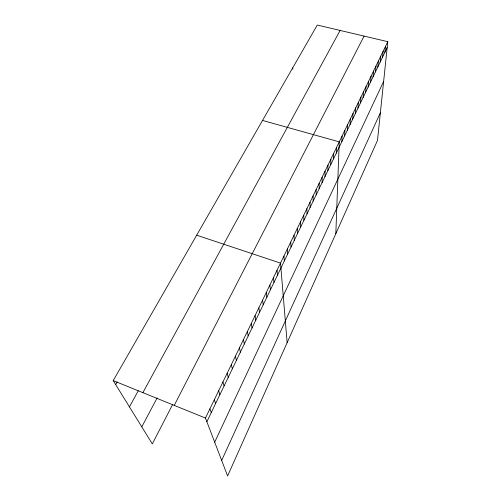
<?xml version="1.0" encoding="UTF-8"?>
<svg xmlns="http://www.w3.org/2000/svg" width="501" height="501" viewBox="0 0 501 501"><rect width="100%" height="100%" fill="white"/><g stroke="black" fill="none" stroke-linecap="round" stroke-linejoin="round"><path stroke-width="0.75" d="M319.15 188.727L319.162 183.328M322.093 182.621L322.13 177.191M324.999 176.584L325.068 171.129M327.873 170.616L327.973 165.136M330.716 164.723L330.842 159.212M333.522 158.892L333.679 153.356M336.303 153.131L336.484 147.57M335.82 233.673L339.258 141.846L262.524 120.447M341.845 141.626L342.083 136.021M344.607 135.896L344.87 130.26M347.343 130.222L347.625 124.567M350.042 124.617L350.356 118.937M352.717 119.075L353.048 113.376M355.353 113.595L355.71 107.878M357.964 108.178L358.347 102.442M360.551 102.818L360.952 97.062M363.1 97.52L363.526 91.746M365.63 92.284L366.074 86.491M368.129 87.099L368.592 81.294M370.596 81.97L371.084 76.152M373.038 76.903L373.546 71.067M375.456 71.887L375.982 66.032M377.848 66.927L378.393 61.059M380.215 62.018L380.779 56.137M382.557 57.158L383.133 51.271M384.868 52.354L385.469 46.449M387.78 41.683L377.497 140.374L227.604 475.95L205.454 418.047L387.78 41.683L317.277 25.05L113.22 380.61L152.317 443.911L172.607 404.57M221.667 460.438L380.372 112.763M214.685 442.176L383.641 81.375M206.857 421.717L387.16 47.595M174.235 405.378L364.089 36.097M141.789 426.865L157.126 397.963M142.885 392.652L340.123 30.442M129.44 406.875L138.289 390.761M115.681 384.593L117.178 381.969M196.674 235.201L280.51 263.119L287.142 342.665M113.22 380.61L205.454 418.047M209.919 408.829L211.259 412.586M214.322 399.742L215.593 403.587M218.661 390.786L219.87 394.713M222.932 381.956L224.091 385.964M227.153 373.258L228.243 377.334M231.312 364.672L232.345 368.83M235.407 356.211L236.391 360.438M239.453 347.863L240.38 352.159M243.442 339.628L244.313 343.993M247.375 331.512L248.195 335.939M251.258 323.502L252.028 327.992M255.084 315.599L255.804 320.152M258.86 307.802L259.537 312.411M262.587 300.105L263.219 304.777M266.269 292.515L266.851 297.237M269.895 285.019L270.434 289.797M273.477 277.623L273.972 282.451M277.015 270.321L277.466 275.206M283.954 255.998L284.324 260.977M287.361 248.978L287.687 253.994M290.718 242.039L291.012 247.106M294.037 235.188L294.294 240.298M297.312 228.425L297.531 233.572M292.747 67.798L292.803 69.244M300.55 221.743L300.732 226.928M303.744 215.148L303.894 220.371M306.906 208.629L307.019 213.889M310.025 202.191L310.106 207.483M313.106 195.828L313.156 201.158M316.15 189.541L316.169 194.902"/></g></svg>
